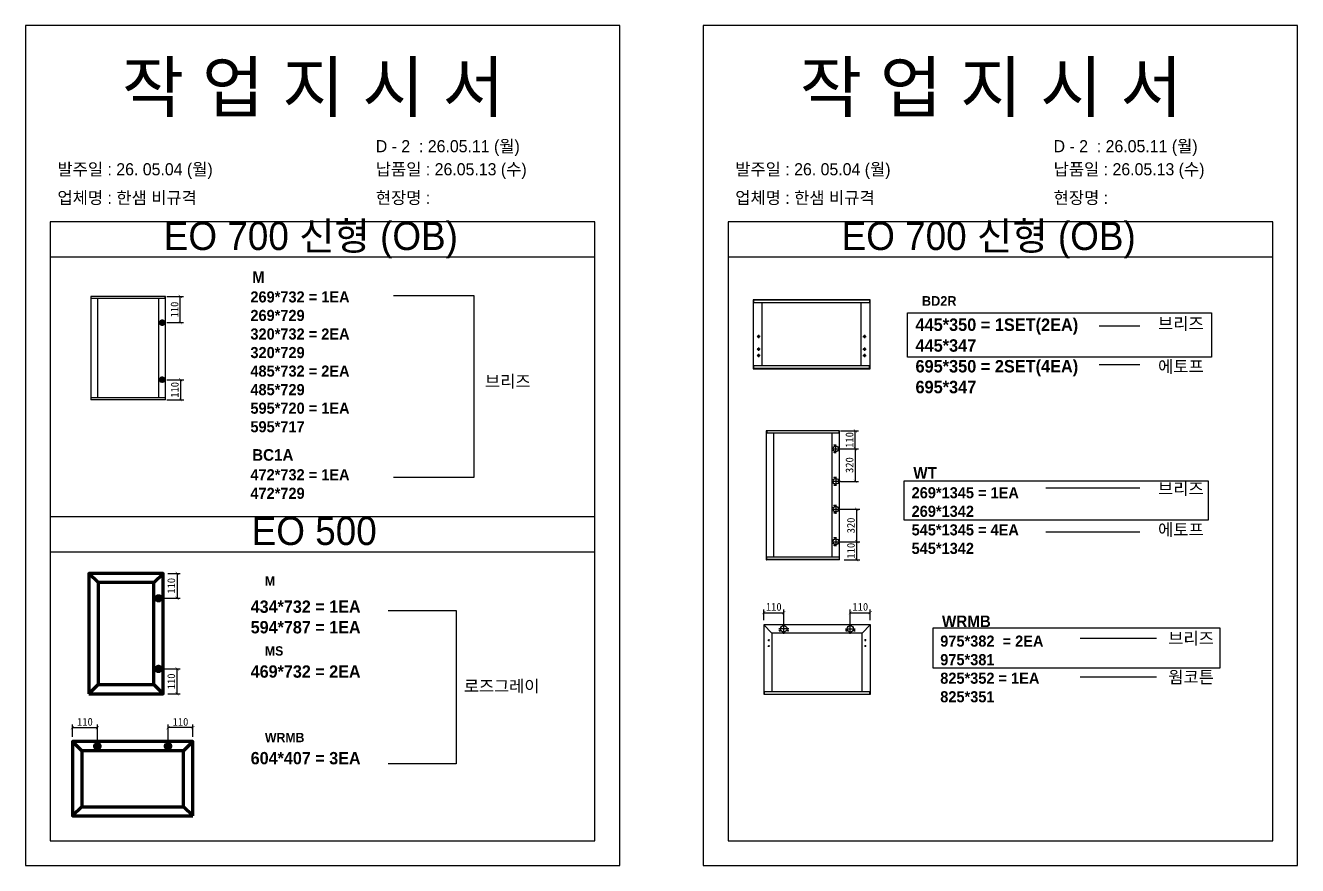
# Model space of a CAD drawing. Header units: millimetres. Extents: x -44117 to 256353, y -2095463 to 65325.
# Drawn here: x 110889 to 115006, y -916888 to -914168 of the extents above; entities that cross this region are included whole.
import ezdxf

# ---------------------------------------------------------------- set-up
doc = ezdxf.new("R2010")
doc.units = ezdxf.units.MM
doc.header["$LTSCALE"] = 10
doc.layers.add('Layer1', color=7, linetype='Continuous', lineweight=70)
doc.styles.add('MtX_Gulim', font='')
doc.styles.get('MtX_Gulim').set_extended_font_data('Gulim', bold=True)
doc.dimstyles.new('ISO-25', dxfattribs={"dimtxt": 2.5, "dimasz": 2.5, "dimexe": 1, "dimexo": 1, "dimtad": 1, "dimtxsty": 'Standard', "dimblk": 'ARCHTICK', "dimcen": 2.5, "dimadec": 0, "dimazin": 0, "dimtfac": 1, "dimtmove": 0, "dimatfit": 3, "dimfxl": 0, "dimarcsym": 0})

# ---------------------------------------------------------------- blocks, each defined once
blk = doc.blocks.new('_ArchTick')
at = {"color": 0, "linetype": 'ByBlock', "const_width": 0.15}
blk.add_lwpolyline([(-0.5, -0.5), (0.5, 0.5)], dxfattribs=at)
blk = doc.blocks.new('*D6069')
at = {"color": 0, "lineweight": -2}
for p, q in [((111347.1, -915045), (111400.5, -915045)), ((111390.5, -915130.1), (111390.5, -915045)), ((111347.1, -915130.1), (111400.5, -915130.1))]:
    blk.add_line(p, q, dxfattribs=at)
at = {"layer": 'Defpoints', "color": 0}
for p in [(111332.1, -915045), (111390.5, -915045), (111332.1, -915130.1)]:
    blk.add_point(p, dxfattribs=at)
at = {"color": 0, "lineweight": -2, "xscale": 10, "yscale": 10, "zscale": 10}
for p, rotation in [((111390.5, -915045), 90), ((111390.5, -915130.1), 270)]:
    blk.add_blockref('_ArchTick', p, dxfattribs=dict(at, rotation=rotation))
at = {"color": 0, "insert": (111371.8, -915087.6), "char_height": 25, "attachment_point": 5, "rotation": 90}
blk.add_mtext('110', dxfattribs=at)
blk = doc.blocks.new('*D6070')
at = {"color": 0, "lineweight": -2}
for p, q in [((111347.1, -915314.8), (111401.4, -915314.8)), ((111391.4, -915314.8), (111391.4, -915380.3)), ((111347.1, -915380.3), (111401.4, -915380.3))]:
    blk.add_line(p, q, dxfattribs=at)
at = {"layer": 'Defpoints', "color": 0}
for p in [(111332.1, -915314.8), (111332.1, -915380.3), (111391.4, -915380.3)]:
    blk.add_point(p, dxfattribs=at)
at = {"color": 0, "lineweight": -2, "xscale": 10, "yscale": 10, "zscale": 10}
for p, rotation in [((111391.4, -915314.8), 90), ((111391.4, -915380.3), 270)]:
    blk.add_blockref('_ArchTick', p, dxfattribs=dict(at, rotation=rotation))
at = {"color": 0, "insert": (111372.7, -915347.6), "char_height": 25, "attachment_point": 5, "rotation": 90}
blk.add_mtext('110', dxfattribs=at)
blk = doc.blocks.new('*D6071')
at = {"color": 0, "lineweight": -2}
for p, q in [((113526.9, -915480.8), (113584.9, -915480.8)), ((113574.9, -915538.6), (113574.9, -915480.8)), ((113526.9, -915538.6), (113584.9, -915538.6))]:
    blk.add_line(p, q, dxfattribs=at)
at = {"layer": 'Defpoints', "color": 0}
for p in [(113511.9, -915480.8), (113574.9, -915480.8), (113511.9, -915538.6)]:
    blk.add_point(p, dxfattribs=at)
at = {"color": 0, "lineweight": -2, "xscale": 10, "yscale": 10, "zscale": 10}
for p, rotation in [((113574.9, -915480.8), 90), ((113574.9, -915538.6), 270)]:
    blk.add_blockref('_ArchTick', p, dxfattribs=dict(at, rotation=rotation))
at = {"color": 0, "insert": (113556.1, -915509.7), "char_height": 25, "attachment_point": 5, "rotation": 90}
blk.add_mtext('110', dxfattribs=at)
blk = doc.blocks.new('*D6072')
at = {"color": 0, "lineweight": -2}
for p, q in [((113526.9, -915839.2), (113589.4, -915839.2)), ((113579.4, -915897.7), (113579.4, -915839.2)), ((113538.6, -915897.7), (113589.4, -915897.7))]:
    blk.add_line(p, q, dxfattribs=at)
at = {"layer": 'Defpoints', "color": 0}
for p in [(113511.9, -915839.2), (113579.4, -915839.2), (113523.6, -915897.7)]:
    blk.add_point(p, dxfattribs=at)
at = {"color": 0, "lineweight": -2, "xscale": 10, "yscale": 10, "zscale": 10}
for p, rotation in [((113579.4, -915839.2), 90), ((113579.4, -915897.7), 270)]:
    blk.add_blockref('_ArchTick', p, dxfattribs=dict(at, rotation=rotation))
at = {"color": 0, "insert": (113560.7, -915868.4), "char_height": 25, "attachment_point": 5, "rotation": 90}
blk.add_mtext('110', dxfattribs=at)
blk = doc.blocks.new('*D6073')
at = {"color": 0, "lineweight": -2}
for p, q in [((113526.9, -915734), (113589.4, -915734)), ((113579.4, -915839.2), (113579.4, -915734)), ((113526.9, -915839.2), (113589.4, -915839.2))]:
    blk.add_line(p, q, dxfattribs=at)
at = {"layer": 'Defpoints', "color": 0}
for p in [(113511.9, -915734), (113579.4, -915734), (113511.9, -915839.2)]:
    blk.add_point(p, dxfattribs=at)
at = {"color": 0, "lineweight": -2, "xscale": 10, "yscale": 10, "zscale": 10}
for p, rotation in [((113579.4, -915734), 90), ((113579.4, -915839.2), 270)]:
    blk.add_blockref('_ArchTick', p, dxfattribs=dict(at, rotation=rotation))
at = {"color": 0, "insert": (113560.7, -915786.6), "char_height": 25, "attachment_point": 5, "rotation": 90}
blk.add_mtext('320', dxfattribs=at)
blk = doc.blocks.new('*D6074')
at = {"color": 0, "lineweight": -2}
for p, q in [((113526.9, -915538.6), (113584.9, -915538.6)), ((113574.9, -915538.6), (113574.9, -915643.8)), ((113526.9, -915643.8), (113584.9, -915643.8))]:
    blk.add_line(p, q, dxfattribs=at)
at = {"layer": 'Defpoints', "color": 0}
for p in [(113511.9, -915538.6), (113511.9, -915643.8), (113574.9, -915643.8)]:
    blk.add_point(p, dxfattribs=at)
at = {"color": 0, "lineweight": -2, "xscale": 10, "yscale": 10, "zscale": 10}
for p, rotation in [((113574.9, -915538.6), 90), ((113574.9, -915643.8), 270)]:
    blk.add_blockref('_ArchTick', p, dxfattribs=dict(at, rotation=rotation))
at = {"color": 0, "insert": (113556.1, -915591.2), "char_height": 25, "attachment_point": 5, "rotation": 90}
blk.add_mtext('320', dxfattribs=at)
blk = doc.blocks.new('*D6075')
at = {"color": 0, "lineweight": -2}
for p, q in [((113278.6, -916093.5), (113278.6, -916059)), ((113278.6, -916069), (113343.2, -916069)), ((113343.2, -916106.3), (113343.2, -916059))]:
    blk.add_line(p, q, dxfattribs=at)
at = {"layer": 'Defpoints', "color": 0}
for p in [(113343.2, -916069), (113278.6, -916108.5), (113343.2, -916121.3)]:
    blk.add_point(p, dxfattribs=at)
at = {"color": 0, "lineweight": -2, "xscale": 10, "yscale": 10, "zscale": 10, "rotation": 180}
blk.add_blockref('_ArchTick', (113278.6, -916069), dxfattribs=at)
at = {"color": 0, "lineweight": -2, "xscale": 10, "yscale": 10, "zscale": 10}
blk.add_blockref('_ArchTick', (113343.2, -916069), dxfattribs=at)
at = {"color": 0, "insert": (113310.9, -916050.2), "char_height": 25, "attachment_point": 5}
blk.add_mtext('110', dxfattribs=at)
blk = doc.blocks.new('*D6076')
at = {"color": 0, "lineweight": -2}
for p, q in [((113558.7, -916106.3), (113558.7, -916059)), ((113558.7, -916069), (113623.2, -916069)), ((113623.2, -916093.5), (113623.2, -916059))]:
    blk.add_line(p, q, dxfattribs=at)
at = {"layer": 'Defpoints', "color": 0}
for p in [(113623.2, -916069), (113558.7, -916121.3), (113623.2, -916108.5)]:
    blk.add_point(p, dxfattribs=at)
at = {"color": 0, "lineweight": -2, "xscale": 10, "yscale": 10, "zscale": 10, "rotation": 180}
blk.add_blockref('_ArchTick', (113558.7, -916069), dxfattribs=at)
at = {"color": 0, "lineweight": -2, "xscale": 10, "yscale": 10, "zscale": 10}
blk.add_blockref('_ArchTick', (113623.2, -916069), dxfattribs=at)
at = {"color": 0, "insert": (113591, -916050.2), "char_height": 25, "attachment_point": 5}
blk.add_mtext('110', dxfattribs=at)
blk = doc.blocks.new('*D6077')
at = {"color": 0, "lineweight": -2}
for p, q in [((111350.1, -915941.7), (111390, -915941.7)), ((111380, -915941.7), (111380, -916022.3)), ((111334.7, -916022.3), (111390, -916022.3))]:
    blk.add_line(p, q, dxfattribs=at)
at = {"layer": 'Defpoints', "color": 0}
for p in [(111335.1, -915941.7), (111319.7, -916022.3), (111380, -916022.3)]:
    blk.add_point(p, dxfattribs=at)
at = {"color": 0, "lineweight": -2, "xscale": 10, "yscale": 10, "zscale": 10}
for p, rotation in [((111380, -915941.7), 90), ((111380, -916022.3), 270)]:
    blk.add_blockref('_ArchTick', p, dxfattribs=dict(at, rotation=rotation))
at = {"color": 0, "insert": (111361.3, -915982), "char_height": 25, "attachment_point": 5, "rotation": 90}
blk.add_mtext('110', dxfattribs=at)
blk = doc.blocks.new('*D6078')
at = {"color": 0, "lineweight": -2}
for p, q in [((111334.7, -916251.1), (111390, -916251.1)), ((111380, -916331.7), (111380, -916251.1)), ((111350.1, -916331.7), (111390, -916331.7))]:
    blk.add_line(p, q, dxfattribs=at)
at = {"layer": 'Defpoints', "color": 0}
for p in [(111319.7, -916251.1), (111380, -916251.1), (111335.1, -916331.7)]:
    blk.add_point(p, dxfattribs=at)
at = {"color": 0, "lineweight": -2, "xscale": 10, "yscale": 10, "zscale": 10}
for p, rotation in [((111380, -916251.1), 90), ((111380, -916331.7), 270)]:
    blk.add_blockref('_ArchTick', p, dxfattribs=dict(at, rotation=rotation))
at = {"color": 0, "insert": (111361.3, -916291.4), "char_height": 25, "attachment_point": 5, "rotation": 90}
blk.add_mtext('110', dxfattribs=at)
blk = doc.blocks.new('*D6079')
at = {"color": 0, "lineweight": -2}
for p, q in [((111041.3, -916471.3), (111041.3, -916431.3)), ((111041.3, -916441.3), (111122, -916441.3)), ((111122, -916486.7), (111122, -916431.3))]:
    blk.add_line(p, q, dxfattribs=at)
at = {"layer": 'Defpoints', "color": 0}
for p in [(111122, -916441.3), (111041.3, -916486.3), (111122, -916501.7)]:
    blk.add_point(p, dxfattribs=at)
at = {"color": 0, "lineweight": -2, "xscale": 10, "yscale": 10, "zscale": 10, "rotation": 180}
blk.add_blockref('_ArchTick', (111041.3, -916441.3), dxfattribs=at)
at = {"color": 0, "lineweight": -2, "xscale": 10, "yscale": 10, "zscale": 10}
blk.add_blockref('_ArchTick', (111122, -916441.3), dxfattribs=at)
at = {"color": 0, "insert": (111081.7, -916422.6), "char_height": 25, "attachment_point": 5}
blk.add_mtext('110', dxfattribs=at)
blk = doc.blocks.new('*D6080')
at = {"color": 0, "lineweight": -2}
for p, q in [((111350.7, -916486.7), (111350.7, -916431.3)), ((111431.4, -916441.3), (111350.7, -916441.3)), ((111431.4, -916471.3), (111431.4, -916431.3))]:
    blk.add_line(p, q, dxfattribs=at)
at = {"layer": 'Defpoints', "color": 0}
for p in [(111350.7, -916441.3), (111350.7, -916501.7), (111431.4, -916486.3)]:
    blk.add_point(p, dxfattribs=at)
at = {"color": 0, "lineweight": -2, "xscale": 10, "yscale": 10, "zscale": 10, "rotation": 180}
blk.add_blockref('_ArchTick', (111350.7, -916441.3), dxfattribs=at)
at = {"color": 0, "lineweight": -2, "xscale": 10, "yscale": 10, "zscale": 10}
blk.add_blockref('_ArchTick', (111431.4, -916441.3), dxfattribs=at)
at = {"color": 0, "insert": (111391, -916422.6), "char_height": 25, "attachment_point": 5}
blk.add_mtext('110', dxfattribs=at)

msp = doc.modelspace()

# ---------------------------------------------------------------- linework, layer by layer
for p, q in [((112732.3269, -914803.35247), (110969.40329, -914803.35247)), ((114925.87014, -914803.35247), (113162.94654, -914803.35247)), ((112732.3269, -914917.82803), (110969.40329, -914917.82803)), ((114925.87014, -914917.82803), (113162.94654, -914917.82803)), ((111101.09382, -915045.23104), (111101.09382, -915380.09587)), ((111342.53156, -915045.66467), (111101.09382, -915045.66467)), ((111342.53156, -915052.21742), (111101.09382, -915052.21742)), ((111342.29065, -915044.99013), (111101.33473, -915044.99013)), ((111122.53481, -915051.7356), (111122.53481, -915373.10949)), ((111320.84966, -915373.10949), (111320.84966, -915052.21742)), ((111341.32701, -915052.21742), (111341.32701, -915044.99013)), ((111342.53156, -915380.09587), (111342.53156, -915045.23104)), ((113243.82663, -915056.88728), (113243.82663, -915279.15811)), ((113622.76972, -915057.46048), (113243.82663, -915057.46048)), ((113622.76972, -915066.12203), (113243.82663, -915066.12203)), ((113622.45128, -915056.56884), (113244.14507, -915056.56884)), ((113245.41883, -915056.56884), (113245.41883, -915066.12203)), ((113272.48619, -915066.12203), (113272.48619, -915269.92336)), ((113594.11016, -915269.92336), (113594.11016, -915066.12203)), ((113621.17752, -915056.56884), (113621.17752, -915066.12203)), ((113622.76972, -915279.15811), (113622.76972, -915056.88728)), ((114495.73941, -915141.18795), (114363.65538, -915141.18795)), ((113267.23194, -915175.02837), (113256.72343, -915175.02837)), ((113261.97768, -915169.77411), (113261.97768, -915180.28262)), ((113599.36441, -915175.02837), (113609.87292, -915175.02837)), ((113604.61867, -915169.77411), (113604.61867, -915180.28262)), ((113267.23194, -915215.78863), (113256.72343, -915215.78863)), ((113261.97768, -915210.53438), (113261.97768, -915221.04288)), ((113261.97768, -915230.91451), (113261.97768, -915241.42302)), ((113599.36441, -915215.78863), (113609.87292, -915215.78863)), ((113604.61867, -915210.53438), (113604.61867, -915221.04288)), ((113604.61867, -915230.91451), (113604.61867, -915241.42302)), ((113622.76972, -915269.92336), (113243.82663, -915269.92336)), ((113245.41883, -915269.92336), (113245.41883, -915279.47655)), ((113267.23194, -915236.16877), (113256.72343, -915236.16877)), ((113599.36441, -915236.16877), (113609.87292, -915236.16877)), ((113621.17752, -915279.47655), (113621.17752, -915269.92336)), ((114495.73941, -915266.49844), (114363.65538, -915266.49844)), ((113622.76972, -915278.58492), (113243.82663, -915278.58492)), ((113244.14507, -915279.47655), (113622.45128, -915279.47655)), ((111342.53156, -915373.10949), (111101.09382, -915373.10949)), ((111342.53156, -915379.66224), (111101.09382, -915379.66224)), ((111342.29065, -915380.33679), (111101.33473, -915380.33679)), ((111102.29837, -915380.33679), (111102.29837, -915373.10949)), ((111341.32701, -915373.10949), (111341.32701, -915380.33679)), ((113286.6625, -915480.28473), (113286.6625, -915897.49259)), ((113523.65606, -915480.76404), (113286.6625, -915480.76404)), ((113523.65606, -915488.00699), (113286.6625, -915488.00699)), ((113523.38978, -915480.01844), (113286.92878, -915480.01844)), ((113287.99392, -915480.01844), (113287.99392, -915488.00699)), ((113310.36185, -915487.47442), (113310.36185, -915889.77034)), ((113499.69042, -915889.77034), (113499.69042, -915488.00699)), ((113522.32464, -915488.00699), (113522.32464, -915480.01844)), ((113523.65606, -915897.49259), (113523.65606, -915480.28473)), ((113497.41494, -915538.60112), (113526.46412, -915538.60112)), ((113509.27668, -915526.6183), (113505.01612, -915526.6183)), ((113509.27668, -915550.58394), (113505.01612, -915550.58394)), ((113507.1464, -915524.48802), (113507.1464, -915528.74858)), ((113507.1464, -915548.45366), (113507.1464, -915552.71422)), ((113511.93953, -915553.12571), (113511.93953, -915524.07654)), ((113509.27668, -915631.80084), (113505.01612, -915631.80084)), ((113507.1464, -915629.67056), (113507.1464, -915633.93112)), ((113511.93953, -915629.25907), (113511.93953, -915658.30825)), ((113497.41494, -915643.78367), (113526.46412, -915643.78367)), ((113509.27668, -915655.76648), (113505.01612, -915655.76648)), ((113507.1464, -915653.6362), (113507.1464, -915657.89676)), ((114495.73941, -915666.13731), (114190.93011, -915666.13731)), ((113509.27668, -915722.01083), (113505.01612, -915722.01083)), ((113507.1464, -915719.88055), (113507.1464, -915724.14111)), ((113511.93953, -915719.46907), (113511.93953, -915748.51825)), ((112732.3269, -915758.42163), (110969.40329, -915758.42163)), ((113497.41494, -915733.99366), (113526.46412, -915733.99366)), ((113509.27668, -915745.97648), (113505.01612, -915745.97648)), ((113507.1464, -915743.8462), (113507.1464, -915748.10675)), ((113497.41494, -915839.17619), (113526.46412, -915839.17619)), ((113509.27668, -915827.19336), (113505.01612, -915827.19336)), ((113507.1464, -915825.06308), (113507.1464, -915829.32364)), ((113507.1464, -915849.02872), (113507.1464, -915853.28928)), ((113511.93953, -915824.6516), (113511.93953, -915853.70078)), ((114495.73941, -915808.38166), (114190.93011, -915808.38166)), ((112732.3269, -915872.89719), (110969.40329, -915872.89719)), ((113523.65606, -915889.77034), (113286.6625, -915889.77034)), ((113287.99392, -915897.75888), (113287.99392, -915889.77034)), ((113509.27668, -915851.159), (113505.01612, -915851.159)), ((113522.32464, -915889.77034), (113522.32464, -915897.75888)), ((113523.65606, -915897.01328), (113286.6625, -915897.01328)), ((113523.38978, -915897.75888), (113286.92878, -915897.75888)), ((113278.34978, -916108.54281), (113278.34978, -916332.88314)), ((113304.69053, -916134.88356), (113278.43647, -916108.33353)), ((113623.23562, -916108.24685), (113278.64575, -916108.24685)), ((113304.69053, -916134.88356), (113304.69053, -916324.89212)), ((113597.19083, -916134.88356), (113304.69053, -916134.88356)), ((113359.30921, -916121.26924), (113327.02238, -916121.26924)), ((113332.21514, -916127.18851), (113327.47973, -916127.18851)), ((113329.84744, -916124.8208), (113329.84744, -916129.55622)), ((113343.16579, -916137.41266), (113343.16579, -916105.12583)), ((113358.85186, -916127.18851), (113354.11644, -916127.18851)), ((113356.48415, -916124.8208), (113356.48415, -916129.55622)), ((113542.57216, -916121.26924), (113574.85899, -916121.26924)), ((113547.76493, -916127.18851), (113543.02952, -916127.18851)), ((113545.39722, -916124.8208), (113545.39722, -916129.55622)), ((113558.71558, -916137.41266), (113558.71558, -916105.12583)), ((113574.40165, -916127.18851), (113569.66623, -916127.18851)), ((113572.03394, -916124.8208), (113572.03394, -916129.55622)), ((113597.19083, -916134.88356), (113623.44489, -916108.33353)), ((113597.19083, -916324.3002), (113597.19083, -916134.88356)), ((113623.53158, -916332.88314), (113623.53158, -916108.54281)), ((113291.66814, -916157.96872), (113297.58741, -916157.96872)), ((113291.66814, -916176.91038), (113297.58741, -916176.91038)), ((113294.62778, -916155.00908), (113294.62778, -916160.92835)), ((113294.62778, -916173.95074), (113294.62778, -916179.87001)), ((113610.21323, -916157.96872), (113604.29396, -916157.96872)), ((113610.21323, -916176.91038), (113604.29396, -916176.91038)), ((113607.25359, -916155.00908), (113607.25359, -916160.92835)), ((113607.25359, -916173.95074), (113607.25359, -916179.87001)), ((114302.27221, -916151.86365), (114549.50642, -916151.86365)), ((114302.27221, -916277.17415), (114549.50642, -916277.17415)), ((113278.34978, -916324.3002), (113623.53158, -916324.3002)), ((113278.34978, -916332.3504), (113623.23562, -916332.3504)), ((113278.64575, -916333.1791), (113623.23562, -916333.1791)), ((113279.8296, -916324.3002), (113279.8296, -916333.1791)), ((113622.05176, -916333.1791), (113622.05176, -916324.3002))]:
    msp.add_line(p, q)
at = {"color": 1}
for p in [(110300.49669, 21924.9366), (110300.49669, 14161.07811), (110300.49669, 18584.38997), (110300.49669, 10820.53148), (110300.49669, 18627.87121), (110300.49669, 10864.01272), (110300.49669, 15287.32457), (110300.49669, 7523.46608), (110300.49669, 3746.75115), (110300.49669, 21924.9366), (110300.49669, 14161.07811), (110300.49669, 18584.38997), (110300.49669, 10820.53148), (110300.49669, 18627.87121), (110300.49669, 10864.01272), (110300.49669, 15287.32457), (110300.49669, 7523.46608), (110300.49669, 3746.75115), (110300.49669, 21924.9366), (110300.49669, 14161.07811), (110300.49669, 18584.38997), (110300.49669, 10820.53148), (110300.49669, 18627.87121), (110300.49669, 10864.01272), (110300.49669, 15287.32457), (110300.49669, 7523.46608), (110300.49669, 3746.75115), (110300.49669, 21924.9366), (110300.49669, 14161.07811), (110300.49669, 18584.38997), (110300.49669, 10820.53148), (110300.49669, 18627.87121), (110300.49669, 10864.01272), (110300.49669, 15287.32457), (110300.49669, 7523.46608), (110300.49669, 3746.75115), (110300.49669, 21924.9366), (110300.49669, 14161.07811), (110300.49669, 18584.38997), (110300.49669, 10820.53148), (110300.49669, 18627.87121), (110300.49669, 10864.01272), (110300.49669, 15287.32457), (110300.49669, 7523.46608), (110300.49669, 3746.75115), (110300.49669, 21924.9366), (110300.49669, 14161.07811), (110300.49669, 18584.38997), (110300.49669, 10820.53148), (110300.49669, 18627.87121), (110300.49669, 10864.01272), (110300.49669, 15287.32457), (110300.49669, 7523.46608), (110300.49669, 3746.75115), (110300.49669, 21924.9366), (110300.49669, 14161.07811), (110300.49669, 18584.38997), (110300.49669, 10820.53148), (110300.49669, 18627.87121), (110300.49669, 10864.01272), (110300.49669, 15287.32457), (110300.49669, 7523.46608), (110300.49669, 3746.75115), (110300.49669, 21924.9366), (110300.49669, 14161.07811), (110300.49669, 18584.38997), (110300.49669, 10820.53148), (110300.49669, 18627.87121), (110300.49669, 10864.01272), (110300.49669, 15287.32457), (110300.49669, 7523.46608), (110300.49669, 3746.75115), (110300.49669, 21924.9366), (110300.49669, 14161.07811), (110300.49669, 18584.38997), (110300.49669, 10820.53148), (110300.49669, 18627.87121), (110300.49669, 10864.01272), (110300.49669, 15287.32457), (110300.49669, 7523.46608), (110300.49669, 3746.75115), (110300.49669, 21924.9366), (110300.49669, 14161.07811), (110300.49669, 18584.38997), (110300.49669, 10820.53148), (110300.49669, 18627.87121), (110300.49669, 10864.01272), (110300.49669, 15287.32457), (110300.49669, 7523.46608), (110300.49669, 3746.75115), (110300.49669, 12702.87182), (110300.49669, 4939.01333), (110300.49669, 9362.32519), (110300.49669, 1598.4667), (110300.49669, 9405.80642), (110300.49669, 1641.94794), (110300.49669, 6065.25979), (110300.49669, -1698.5987), (110300.49669, -5475.31363), (110300.49669, 12702.87182), (110300.49669, 4939.01333), (110300.49669, 9362.32519), (110300.49669, 1598.4667), (110300.49669, 9405.80642), (110300.49669, 1641.94794), (110300.49669, 6065.25979), (110300.49669, -1698.5987), (110300.49669, -5475.31363), (110300.49669, 12702.87182), (110300.49669, 4939.01333), (110300.49669, 9362.32519), (110300.49669, 1598.4667), (110300.49669, 9405.80642), (110300.49669, 1641.94794), (110300.49669, 6065.25979), (110300.49669, -1698.5987), (110300.49669, -5475.31363), (110300.49669, 12702.87182), (110300.49669, 4939.01333), (110300.49669, 9362.32519), (110300.49669, 1598.4667), (110300.49669, 9405.80642), (110300.49669, 1641.94794), (110300.49669, 6065.25979), (110300.49669, -1698.5987), (110300.49669, -5475.31363), (110300.49669, 12702.87182), (110300.49669, 4939.01333), (110300.49669, 9362.32519), (110300.49669, 1598.4667), (110300.49669, 9405.80642), (110300.49669, 1641.94794), (110300.49669, 6065.25979), (110300.49669, -1698.5987), (110300.49669, -5475.31363)]:
    msp.add_xline(p, (0, 1), dxfattribs=at)
for points in [[(110889.2704, -916887.75811), (112812.45979, -916887.75811), (112812.45979, -914167.81882), (110889.2704, -914167.81882)], [(113082.81364, -916887.75811), (115006.00303, -916887.75811), (115006.00303, -914167.81882), (113082.81364, -914167.81882)], [(113743.34727, -915097.95371), (114727.62733, -915097.95371), (114727.62733, -915241.89144), (113743.34727, -915241.89144)], [(113733.35121, -915642.00653), (114717.08649, -915642.00653), (114717.08649, -915769.63739), (113733.35121, -915769.63739)], [(113826.95816, -916118.61509), (114754.35106, -916118.61509), (114754.35106, -916248.26488), (113826.95816, -916248.26488)]]:
    msp.add_lwpolyline(points, close=True)
for points in [[(110969.40329, -914803.35247), (110969.40329, -916807.62521), (112732.3269, -916807.62521), (112732.3269, -914803.35247)], [(113162.94654, -914803.35247), (113162.94654, -916807.62521), (114925.87014, -916807.62521), (114925.87014, -914803.35247)], [(112080.13031, -915042.56055), (112340.23425, -915042.56055), (112340.23425, -915631.77387), (112080.13031, -915631.77387)], [(112062.61334, -916062.31706), (112283.54717, -916062.31706), (112283.54717, -916558.42596), (112062.61334, -916558.42596)]]:
    msp.add_lwpolyline(points)
for centre, radius in [((113261.97768, -915175.02837), 3.1844), ((113604.61867, -915175.02837), 3.1844), ((113261.97768, -915215.78863), 3.1844), ((113604.61867, -915215.78863), 3.1844), ((113261.97768, -915236.16877), 3.1844), ((113604.61867, -915236.16877), 3.1844), ((113511.93953, -915538.60112), 9.31997), ((113507.1464, -915526.6183), 0.85211), ((113507.1464, -915550.58394), 0.85211), ((113511.93953, -915643.78367), 9.31997), ((113507.1464, -915631.80084), 0.85211), ((113507.1464, -915655.76648), 0.85211), ((113511.93953, -915733.99366), 9.31997), ((113507.1464, -915722.01083), 0.85211), ((113507.1464, -915745.97648), 0.85211), ((113511.93953, -915839.17619), 9.31997), ((113507.1464, -915827.19336), 0.85211), ((113507.1464, -915851.159), 0.85211), ((113329.84744, -916127.18851), 0.94708), ((113343.16579, -916121.26924), 10.35872), ((113356.48415, -916127.18851), 0.94708), ((113545.39722, -916127.18851), 0.94708), ((113558.71558, -916121.26924), 10.35872), ((113572.03394, -916127.18851), 0.94708), ((113294.62778, -916157.96872), 0.88789), ((113294.62778, -916176.91038), 0.88789), ((113607.25359, -916157.96872), 0.88789), ((113607.25359, -916176.91038), 0.88789)]:
    msp.add_circle(centre, radius)
for centre, radius, start, end in [((111342.29065, -915045.23104), 0.24091, 0, 90), ((113244.14507, -915056.88728), 0.31844, 90, 180), ((113622.45128, -915056.88728), 0.31844, 0, 90), ((113244.14507, -915279.15811), 0.31844, 180, 270), ((113622.45128, -915279.15811), 0.31844, 270, 0), ((111101.33473, -915380.09588), 0.24091, 180, 270), ((111342.29065, -915380.09588), 0.24091, 270, 0), ((113286.92878, -915480.28473), 0.26628, 90, 180), ((113523.38978, -915480.28473), 0.26628, 0, 90), ((113286.92878, -915897.4926), 0.26628, 180, 270), ((113523.38978, -915897.4926), 0.26628, 270, 0), ((113278.64575, -916108.54281), 0.29596, 90, 180), ((113623.23562, -916108.54281), 0.29596, 0, 90), ((113278.64575, -916332.88314), 0.29596, 180, 270), ((113623.23562, -916332.88314), 0.29596, 270, 0)]:
    msp.add_arc(centre, radius, start, end)
at = {"layer": 'Layer1'}
for p, q in [((111332.11207, -915121.2668), (111332.11207, -915139.02482)), ((111332.11207, -915323.70517), (111332.11207, -915305.94715)), ((111124.28297, -915971.79706), (111094.16997, -915941.68405)), ((111304.96101, -915971.79706), (111335.07401, -915941.68405)), ((111319.69502, -916009.81425), (111319.69502, -916034.84787)), ((111319.69502, -916263.57661), (111319.69502, -916238.54299)), ((111094.16997, -916331.70681), (111124.28297, -916301.5938)), ((111335.07401, -916331.70681), (111304.96101, -916301.5938)), ((111304.96101, -916301.5938), (111335.07401, -916331.70681)), ((111071.45063, -916516.40367), (111041.33762, -916486.29067)), ((111109.46782, -916501.66966), (111134.50144, -916501.66966)), ((111363.23018, -916501.66966), (111338.19657, -916501.66966)), ((111431.36038, -916486.29067), (111401.24738, -916516.40367)), ((111401.24738, -916516.40367), (111431.36038, -916486.29067)), ((111071.45063, -916697.08171), (111041.33762, -916727.19471)), ((111431.36038, -916727.19471), (111401.24738, -916697.08171))]:
    msp.add_line(p, q, dxfattribs=at)
for points in [[(111340.99108, -915130.14581), (111323.23306, -915130.14581)], [(111340.99108, -915314.82616), (111323.23306, -915314.82616)], [(111094.16997, -916331.70681), (111335.07401, -916331.70681), (111335.07401, -915941.68405), (111094.16997, -915941.68405)], [(111124.28297, -916301.5938), (111304.96101, -916301.5938), (111304.96101, -915971.79706), (111124.28297, -915971.79706)], [(111332.21183, -916022.33106), (111307.17821, -916022.33106)], [(111332.21183, -916251.0598), (111307.17821, -916251.0598)], [(111431.36038, -916727.19471), (111431.36038, -916486.29067), (111041.33762, -916486.29067), (111041.33762, -916727.19471)], [(111121.98463, -916489.15285), (111121.98463, -916514.18647)], [(111350.71337, -916489.15285), (111350.71337, -916514.18647)], [(111401.24738, -916697.08171), (111401.24738, -916516.40367), (111071.45063, -916516.40367), (111071.45063, -916697.08171)]]:
    msp.add_lwpolyline(points, close=True, dxfattribs=at)
for centre, radius in [((111332.11207, -915130.14581), 5.91934), ((111332.11207, -915314.82616), 5.91934), ((111319.69502, -916022.33106), 8.34454), ((111319.69502, -916251.0598), 8.34454), ((111121.98463, -916501.66966), 8.34454), ((111350.71337, -916501.66966), 8.34454)]:
    msp.add_circle(centre, radius, dxfattribs=at)

# ---------------------------------------------------------------- texts
at = {"linetype": 'Continuous', "style": 'MtX_Gulim'}
for s, height, p in [('M', 37.49849, (111622.93543, -915001.34098)), ('BD2R', 31.421769, (113790.39653, -915075.56201)), ('브리즈', 39.271262, (114554.50665, -915152.81546)), ('에토프', 39.271262, (114554.50665, -915291.67303)), ('브리즈', 39.271262, (112376.23774, -915339.8818)), ('BC1A', 37.498494, (111622.93543, -915577.09189)), ('WT', 37.498494, (113762.71028, -915635.40984)), ('브리즈', 39.271262, (114554.50665, -915687.38839)), ('에토프', 39.271262, (114554.50665, -915820.00916)), ('M', 30.31593, (111664.33735, -915982.0831)), ('WRMB', 37.498494, (113855.34754, -916115.71053)), ('브리즈', 39.271262, (114587.54197, -916172.06244)), ('MS', 30.315933, (111664.33735, -916207.93833)), ('웜코튼', 39.271262, (114587.54197, -916297.37293)), ('WRMB', 30.315933, (111664.33735, -916488.40522))]:
    msp.add_text(s, height=height, dxfattribs=at).set_placement(p)
at = {"attachment_point": 1}
for s, width, gutter_width, heights, insert, char_height in [('{\\fGulim|b0|i0|c129|p50;작 업 지 시 서}', 3786.0728481, 14.30944, [-178.40505], (111201.56729, -914287.05944), 160.2657825), ('{\\fGulim|b0|i0|c129|p50;작 업 지 시 서}', 3786.0728481, 14.30944, [-178.40505], (113395.11053, -914287.05944), 160.2657825), ('\\pt11;{\\fGulim|b0|i0|c129|p50;발주일 : 26. 05.04 (월)}', 3786.0728481, 14.30944, [39.49878], (110992.7244, -914613.80316), 39.2651167), ('{\\fGulim|b0|i0|c129|p50;납품일 : 26.05.13 (수)}', 3786.0728481, 14.30944, [40.16974], (112022.97922, -914613.80316), 39.2651167), ('\\pt11;{\\fGulim|b0|i0|c129|p50;발주일 : 26. 05.04 (월)}', 3786.0728481, 14.30944, [39.49878], (113186.26764, -914613.80316), 39.2651167), ('{\\fGulim|b0|i0|c129|p50;납품일 : 26.05.13 (수)}', 3786.0728481, 14.30944, [40.16974], (114216.52247, -914613.80316), 39.2651167), ('{\\fGulim|b0|i0|c129|p50;업체명 : 한샘 비규격}', 3786.0728481, 14.30944, [41.34032], (110992.7244, -914706.13477), 39.2651167), ('{\\fGulim|b0|i0|c129|p50;현장명 :}', 3786.0728481, 14.30944, [45.21037], (112022.97922, -914706.13477), 39.2651167), ('{\\fGulim|b0|i0|c129|p50;업체명 : 한샘 비규격}', 3786.0728481, 14.30944, [41.34032], (113186.26764, -914706.13477), 39.2651167), ('{\\fGulim|b0|i0|c129|p50;현장명 :}', 3786.0728481, 14.30944, [45.21037], (114216.52247, -914706.13477), 39.2651167), ('{\\fGulim|b0|i0|c129|p50;EO 700 신형 (OB)}', 2155.3243433, 8.14604, [-114.80382], (111336.95095, -914803.64023), 91.2356303), ('{\\fGulim|b0|i0|c129|p50;EO 700 신형 (OB)}', 2155.3243433, 8.14604, [-114.80382], (113530.49419, -914803.64023), 91.2356303), ('{\\f굴림|b1|i0|c129|p50;269*732 = 1EA\\P\\C1;269*729\\P\\C256;320*732 = 2EA\\P\\C1;320*729\\P\\C256;485*732 = 2EA\\P\\C1;485*729\\P\\C256;595*720 = 1EA\\P\\C1;595*717}', 10891.9816234, 140.08053, [-457.787], (111617.26876, -915028.69257), 36.0207087), ('{\\f굴림|b1|i0|c129|p50;445*350 = 1SET(2EA)\\P\\C1;445*347\\P\\C256;695*350 = 2SET(4EA)\\P\\C1;695*347}', 12198.822037, 156.88766, [-252.46106], (113769.57336, -915116.52049), 40.342541), ('{\\f굴림|b1|i0|c129|p50;472*732 = 1EA\\P\\C1;472*729}', 10891.9816234, 140.08053, [-97.15109], (111617.26876, -915604.44348), 36.0207087), ('{\\f굴림|b1|i0|c129|p50;269*1345 = 1EA\\P\\C1;269*1342\\P\\C256;545*1345 = 4EA\\P\\C1;545*1342}', 10891.9816234, 140.08053, [-217.41071], (113757.04361, -915662.76143), 36.0207087), ('{\\fGulim|b0|i0|c129|p50;EO 500}', 2155.3243433, 8.14604, [-93.54386], (111621.43963, -915758.70939), 91.2356303), ('{\\f굴림|b1|i0|c129|p50;434*732 = 1EA\\P594*787 = 1EA}', 12072.7918459, 155.2668, [-107.78896], (111618.14013, -916029.5637), 39.9257485), ('{\\f굴림|b1|i0|c129|p50;975*382  = 2EA\\P\\C1;975*381\\P\\C256;825*352 = 1EA\\P\\C1;825*351}', 10891.9816234, 140.08053, [-217.36306], (113849.68087, -916143.06212), 36.0207087), ('{\\f굴림|b1|i0|c129|p50;469*732 = 2EA}', 12072.7918459, 155.2668, [-41.14042], (111618.14013, -916239.54344), 39.9257485), ('{\\f굴림|b1|i0|c129|p50;로즈그레이}', 11769.5052121, 151.36626, [-43.29899], (112308.20341, -916287.5181), 38.9227538), ('{\\f굴림|b1|i0|c129|p50;604*407 = 3EA}', 12072.7918459, 155.2668, [-41.14042], (111618.14013, -916520.01034), 39.9257485)]:
    msp.add_mtext_dynamic_manual_height_columns(s, width=width, gutter_width=gutter_width, heights=heights, dxfattribs=dict(at, insert=insert, char_height=char_height))
at = {"color": 1, "char_height": 39.2651167, "attachment_point": 1}
for insert in [(112022.97922, -914539.12787), (114216.52247, -914539.12787)]:
    msp.add_mtext_dynamic_manual_height_columns('{\\fGulim|b0|i0|c129|p50;D - 2  : 26.05.11 (월)}', width=3786.0728481, gutter_width=14.30944, heights=[40.16974], dxfattribs=dict(at, insert=insert))

# ---------------------------------------------------------------- dimensions: what is measured, and where the dimension line sits
for base, p1, p2, angle, text, picture, middle in [((111390.50143, -915044.99013), (111332.11207, -915130.14581), (111332.11207, -915044.99013), 90, '110', '*D6069', (111371.75143, -915087.56797)), ((111391.43532, -915380.33679), (111332.11207, -915314.82616), (111332.11207, -915380.33679), 90, '110', '*D6070', (111372.68532, -915347.58147)), ((113574.86466, -915643.78367), (113511.93953, -915538.60113), (113511.93953, -915643.78367), 90, '320', '*D6074', (113556.11466, -915591.1924)), ((113579.43613, -915733.99366), (113511.93953, -915839.17619), (113511.93953, -915733.99366), 90, '320', '*D6073', (113560.68613, -915786.58493)), ((113579.43613, -915839.17619), (113523.57807, -915897.68089), (113511.93953, -915839.17619), 90, '110', '*D6072', (113560.68613, -915868.42854)), ((111380.01934, -916022.33106), (111335.07401, -915941.68405), (111319.69502, -916022.33106), 90, '110', '*D6077', (111361.26934, -915982.00755)), ((111380.01934, -916251.0598), (111335.07401, -916331.70681), (111319.69502, -916251.0598), 270, '110', '*D6078', (111361.26934, -916291.38331)), ((111121.98463, -916441.34534), (111041.33762, -916486.29067), (111121.98463, -916501.66966), 180, '110', '*D6079', (111081.66113, -916422.59534))]:
    dim = msp.add_linear_dim(base=base, p1=p1, p2=p2, angle=angle, text=text, dimstyle='ISO-25', override={"dimscale": 10, "dimasz": 1, "dimexo": 1.5, "dimtxsty": 'Standard'})
    dim.commit()
    dim.dimension.update_dxf_attribs({"geometry": picture, "text_midpoint": middle})
dim = msp.add_linear_dim(base=(113574.86466, -915480.76404), p1=(113511.93953, -915538.60112), p2=(113511.93953, -915480.76404), angle=90, text='110', dimstyle='ISO-25', override={"dimscale": 10, "dimasz": 1, "dimexo": 1.5, "dimtxsty": 'Standard'})
dim.commit()
dim.dimension.update_dxf_attribs({"geometry": '*D6071', "text_midpoint": (113574.86466, -915509.68258), "dimtype": 160})
for base, p1, p2, picture, middle in [((113343.1658, -916068.96241), (113278.64575, -916108.54281), (113343.1658, -916121.26924), '*D6075', (113310.90577, -916050.21241)), ((113623.23562, -916068.96241), (113558.71558, -916121.26924), (113623.23562, -916108.54281), '*D6076', (113590.9756, -916050.21241)), ((111350.71337, -916441.34534), (111431.36038, -916486.29067), (111350.71337, -916501.66966), '*D6080', (111391.03688, -916422.59534))]:
    dim = msp.add_linear_dim(base=base, p1=p1, p2=p2, text='110', dimstyle='ISO-25', override={"dimscale": 10, "dimasz": 1, "dimexo": 1.5, "dimtxsty": 'Standard'})
    dim.commit()
    dim.dimension.update_dxf_attribs({"geometry": picture, "text_midpoint": middle})

doc.saveas('drawing.dxf')
